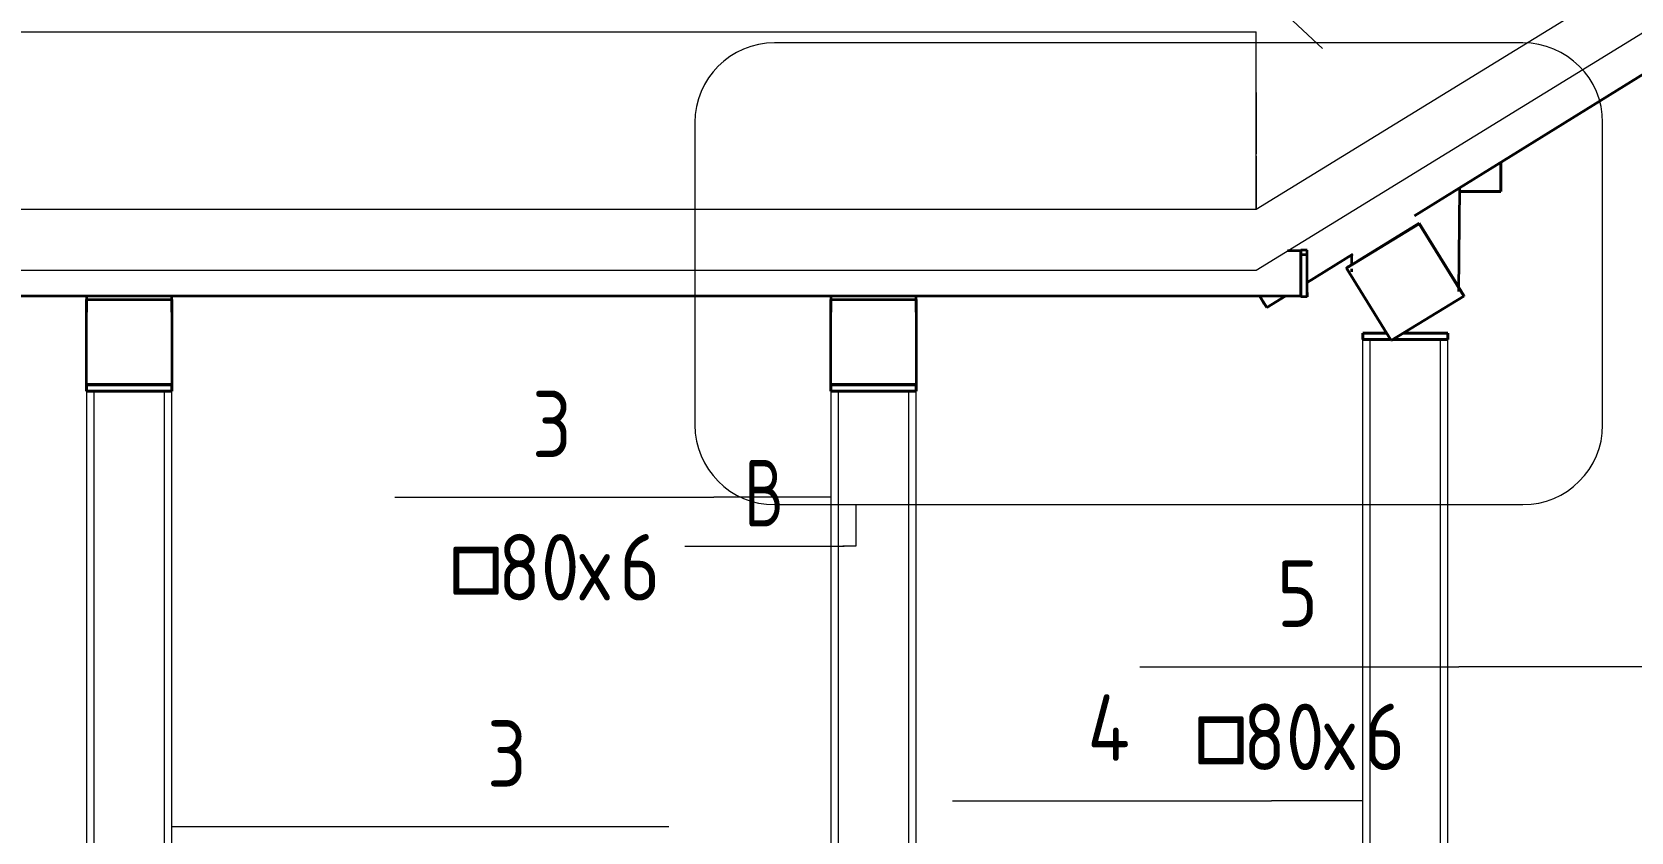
# Model space of a CAD drawing. Header units: millimetres. Extents: x 38797 to 82950, y -34477 to 2697.
# Drawn here: x 48970 to 50474, y -386 to 367 of the extents above; entities that cross this region are included whole.
import ezdxf

# ---------------------------------------------------------------- set-up
doc = ezdxf.new("R2010")
doc.units = ezdxf.units.MM
for name, color, linetype, lineweight in [('AA_Vinoska', 7, 'Continuous', 9), ('AF_Balki', 7, 'Continuous', 20), ('AF_Pokritie', 7, 'Continuous', 9), ('Gen_Fragment', 7, 'Continuous', 9), ('KR_Colonna_KG', 7, 'Continuous', 20)]:
    doc.layers.add(name, color=color, linetype=linetype, lineweight=lineweight)
doc.styles.add('ISOCPEUR_1', font='isocpeur.TTF', dxfattribs={"width": 0.7, "height": 62.5})
doc.styles.add('ISOCPEUR_3', font='isocpeur.TTF', dxfattribs={"width": 0.85, "height": 62.5})
doc.styles.add('ISOCPEUR_4', font='isocpeur.TTF', dxfattribs={"width": 0.85, "height": 62.5})

# ---------------------------------------------------------------- blocks, each defined once
blk = doc.blocks.new('243_Профиль гнутый сварной квадратный _НесКол_2ур_ - 80х6-3867407-Разрез 1 КМ')
at = {"layer": 'KR_Colonna_KG', "lineweight": 9}
for p, q in [((42842.1, -790), (42842.1, 29)), ((42908.1, 29), (42908.1, -790))]:
    blk.add_line(p, q, dxfattribs=at)
blk = doc.blocks.new('253_Профиль гнутый сварной квадратный _НесКаркас_Балка_ - 40х4-3863744-Разрез 1 КМ')
at = {"layer": 'AF_Balki', "lineweight": 35}
for p, q in [((43276.9, 161), (43264.3, 161)), ((43276.9, 153.7), (43276.9, 160.9)), ((43276.9, 160.9), (43276.9, 158.6)), ((43276.9, 158.6), (43276.9, 149.9)), ((43276.9, 154.6), (43276.9, 157)), ((43276.9, 156.9), (43276.9, 153.4)), ((43276.9, 151.5), (43276.9, 154.4)), ((43276.9, 129.9), (43276.9, 153.7)), ((43276.9, 153.4), (43276.9, 129.5)), ((43276.9, 150.3), (43276.9, 151.3)), ((43276.9, 126.4), (43276.9, 150.3)), ((43276.9, 149.9), (43276.9, 126)), ((43276.9, 121.1), (43276.9, 129.9)), ((43276.9, 129.5), (43276.9, 125.3)), ((43276.9, 122.8), (43276.9, 126.4)), ((43276.9, 126), (43276.9, 118.9)), ((43276.9, 125.1), (43276.9, 122.8)), ((43276.9, 118.8), (43276.9, 121.1)), ((41025.1, 118.8), (43276.9, 118.8))]:
    blk.add_line(p, q, dxfattribs=at)
blk = doc.blocks.new('253_Профиль гнутый сварной квадратный _НесКаркас_Балка_ - 40х4-3864069-Разрез 1 КМ')
at = {"layer": 'AF_Balki', "lineweight": 35}
for p, q in [((43896.5, 524.9), (43885.4, 542.8)), ((43885.4, 542.8), (43885.9, 541.9)), ((43885.4, 542.8), (43896.6, 524.6)), ((43885.7, 542.2), (43885.4, 542.8)), ((43898.3, 521.9), (43885.7, 542.2)), ((43885.9, 541.9), (43898.5, 521.6)), ((43783.8, 441.9), (43902.3, 515.4)), ((43901.1, 517.4), (43896.6, 524.6)), ((43896.7, 524.5), (43898.9, 521)), ((43900, 519.1), (43898.3, 521.9)), ((43898.5, 521.6), (43902.3, 515.5)), ((43899, 520.8), (43900.2, 518.9)), ((43902.3, 515.5), (43901.1, 517.4)), ((43383.9, 193.9), (43725.8, 406)), ((43282.9, 131.2), (43325.9, 157.9)), ((43241.1, 113.8), (43238, 118.8)), ((43238, 118.8), (43239, 117.1)), ((43238, 118.8), (43240.9, 114.1)), ((43239.2, 116.8), (43238, 118.8)), ((43239, 117.1), (43242.1, 112.2)), ((43241.4, 113.3), (43239.2, 116.8)), ((43240.9, 114.1), (43242.6, 111.4)), ((43244.9, 107.7), (43241.1, 113.8)), ((43242.8, 111.1), (43241.5, 113.1)), ((43242.1, 112.1), (43243.6, 109.7)), ((43243.6, 109.7), (43244.9, 107.7)), ((43244.9, 107.7), (43262.8, 118.8))]:
    blk.add_line(p, q, dxfattribs=at)
blk = doc.blocks.new('354_Прокат Лист _НесКаркас_РабПлоск_ - 354_Прокат Лист _НесКаркас_РабПлоск_-3851158-Разрез 1 КМ')
at = {"layer": 'AF_Balki', "lineweight": 35}
for p, q in [((41135.1, 115.4), (41215.1, 115.4)), ((41135.1, 35.4), (41135.1, 115.4)), ((41215.1, 115.4), (41215.1, 35.4)), ((41215.1, 35.4), (41135.1, 35.4))]:
    blk.add_line(p, q, dxfattribs=at)
blk = doc.blocks.new('354_Прокат Лист _НесКаркас_РабПлоск_ - 354_Прокат Лист _НесКаркас_РабПлоск_-V30-Разрез 1 КМ')
at = {"layer": 'AF_Balki', "lineweight": 35}
for p, q in [((41135.1, 29), (41135.1, 35)), ((41135.1, 35), (41215.1, 35)), ((41215.1, 35), (41135.1, 35)), ((41135.1, 35), (41135.1, 29)), ((41215.1, 35), (41215.1, 29)), ((41215.1, 29), (41215.1, 35)), ((41215.1, 29), (41135.1, 29)), ((41135.1, 29), (41215.1, 29))]:
    blk.add_line(p, q, dxfattribs=at)
blk = doc.blocks.new('354_Прокат Лист _НесКаркас_РабПлоск_ - 354_Прокат Лист _НесКаркас_РабПлоск_-V32-Разрез 1 КМ')
at = {"layer": 'AF_Balki', "lineweight": 35}
for p, q in [((43282.9, 161.7), (43276.9, 161.7)), ((43276.9, 161.7), (43276.9, 157.8)), ((43276.9, 121.9), (43276.9, 161.7)), ((43276.9, 157.8), (43282.9, 157.8)), ((43276.9, 157.8), (43276.9, 118)), ((43282.9, 157.8), (43282.9, 161.7)), ((43282.9, 121.9), (43282.9, 161.7)), ((43282.9, 118), (43282.9, 157.8)), ((43276.9, 118), (43276.9, 121.9)), ((43282.9, 121.9), (43282.9, 118)), ((43282.9, 118), (43276.9, 118))]:
    blk.add_line(p, q, dxfattribs=at)
blk = doc.blocks.new('243_Профиль гнутый сварной квадратный _НесКол_2ур_ - 80х6-3869384-Разрез 1 КМ')
at = {"layer": 'KR_Colonna_KG', "lineweight": 9}
for p, q in [((43342.1, -790), (43342.1, 77.8)), ((43408.1, 77.8), (43408.1, -790))]:
    blk.add_line(p, q, dxfattribs=at)
blk = doc.blocks.new('354_Прокат Лист _НесКаркас_РабПлоск_ - 354_Прокат Лист _НесКаркас_РабПлоск_-V43-Разрез 1 КМ')
at = {"layer": 'AF_Balki', "lineweight": 35}
for p, q in [((43335.1, 77.8), (43335.1, 83.8)), ((43335.1, 83.8), (43357.6, 83.8)), ((43357.6, 83.8), (43335.1, 83.8)), ((43335.1, 83.8), (43335.1, 77.8)), ((43361.4, 77.8), (43335.1, 77.8)), ((43335.1, 77.8), (43361.4, 77.8)), ((43415.1, 77.8), (43363.5, 77.8)), ((43363.5, 77.8), (43415.1, 77.8)), ((43373.3, 83.8), (43415.1, 83.8)), ((43415.1, 83.8), (43373.3, 83.8)), ((43415.1, 83.8), (43415.1, 77.8)), ((43415.1, 77.8), (43415.1, 83.8))]:
    blk.add_line(p, q, dxfattribs=at)
blk = doc.blocks.new('354_Прокат Лист _НесКаркас_РабПлоск_ - 354_Прокат Лист _НесКаркас_РабПлоск_-V44-Разрез 1 КМ')
at = {"layer": 'AF_Balki', "lineweight": 35}
for p, q in [((43320, 144.7), (43388.2, 186.4)), ((43388.2, 187), (43330.3, 151.5)), ((43388.2, 186.4), (43388.2, 187)), ((43430.1, 119.1), (43388.2, 187)), ((43388.2, 186.4), (43430.1, 118.6)), ((43330.2, 151.5), (43320, 145.3)), ((43320, 145.3), (43320, 144.7)), ((43361.9, 76.9), (43320, 144.7)), ((43430.1, 118.6), (43361.9, 76.9)), ((43430.1, 119.1), (43430.1, 118.6))]:
    blk.add_line(p, q, dxfattribs=at)
blk = doc.blocks.new('354_Прокат Лист _НесКаркас_РабПлоск_ - 354_Прокат Лист _НесКаркас_РабПлоск_-V45-Разрез 1 КМ')
at = {"layer": 'AF_Balki', "lineweight": 35}
for p, q in [((43465.1, 217), (43465.1, 244.4)), ((43465.1, 244.4), (43465.1, 217)), ((43465.1, 217), (43426.2, 217)), ((43426.2, 217), (43465.1, 217))]:
    blk.add_line(p, q, dxfattribs=at)
blk = doc.blocks.new('043_М_КолонныКМ - Позиция_Наименование_дп14-3846640-Разрез 1 КМ')
at = {"layer": 'AA_Vinoska'}
blk.add_line((41382.6, -380.5), (41682.6, -380.5), dxfattribs=at)
blk = doc.blocks.new('Вид узла - Номер узла 6мм-393529-Разрез 1 КМ')
at = {"layer": 'Gen_Fragment'}
blk.add_line((42697.5, -116.8), (42847.5, -116.8), dxfattribs=at)

msp = doc.modelspace()

# ---------------------------------------------------------------- linework, layer by layer
at = {"layer": 'AA_Vinoska'}
for p, q in [((50183.4057, 351.4547), (50020.1027, 505.0489)), ((49721.2411, -70.5), (49611.0349, -70.5)), ((50621.2411, -230.05), (50311.5847, -230.05)), ((50221.2411, -356.1), (50135.522, -356.1)), ((49101.2411, -380.5), (49268.7411, -380.5))]:
    msp.add_line(p, q, dxfattribs=at)
at = {"layer": 'AF_Balki', "lineweight": 35}
for p, q in [((50311.7581, 122.9716), (50312.4892, 220.2463)), ((50264.1435, 180.7178), (50216.4387, 151.5299)), ((50309.9809, 129.3164), (50280.651, 176.7977)), ((50210.8404, 156.9383), (50210.7737, 148.0638)), ((50210.7454, 144.2911), (50210.724, 141.4455)), ((49021.2411, 118.8708), (49021.2411, 103.3442)), ((49032.8853, 115.3947), (49033.2411, 115.4007)), ((49033.2411, 115.4007), (49089.2411, 115.4007)), ((49089.2411, 115.4007), (49089.5968, 115.3947)), ((49101.2411, 103.3442), (49101.2411, 118.8708)), ((49721.2411, 118.8708), (49721.2411, 103.3653)), ((49732.6957, 115.4084), (49733.2411, 115.4218)), ((49733.2411, 115.4218), (49789.2411, 115.4218)), ((49789.2411, 115.4218), (49789.7864, 115.4084)), ((49801.2411, 103.3653), (49801.2411, 118.8111)), ((49021.2411, 47.0806), (49021.2411, 103.3442)), ((49101.2411, 103.3442), (49101.2411, 47.0806)), ((49721.2411, 47.1019), (49721.2411, 103.3653)), ((49801.2411, 103.3653), (49801.2411, 47.1019)), ((49033.2411, 35.0241), (49030.5708, 35.3264)), ((49089.2411, 35.0241), (49033.2411, 35.0241)), ((49091.9113, 35.3264), (49089.2411, 35.0241)), ((49733.2411, 35.0455), (49730.5708, 35.3477)), ((49789.2411, 35.0455), (49733.2411, 35.0455)), ((49791.9113, 35.3477), (49789.2411, 35.0455))]:
    msp.add_line(p, q, dxfattribs=at)
at = {"layer": 'AF_Pokritie'}
for p, q in [((50796.2411, 614.9667), (50121.2411, 199.9667)), ((50121.2411, 142.9667), (50796.2411, 557.9667)), ((47861.2411, 367), (50121.2411, 367)), ((50121.2411, 199.9667), (50121.2411, 367)), ((50121.2411, 310), (50121.2411, 295.7468)), ((50121.2411, 295.6099), (50121.2411, 252.3564)), ((50121.2411, 250.0353), (50121.2411, 204.3238)), ((50121.2411, 199.9667), (47861.2411, 199.9667)), ((50121.2411, 204.3234), (50121.2411, 199.9667)), ((47861.2411, 142.9667), (50121.2411, 142.9667))]:
    msp.add_line(p, q, dxfattribs=at)
at = {"layer": 'Gen_Fragment'}
for p, q in [((50371.9614, 356.7997), (49668.2317, 356.7997)), ((49593.2317, 281.7997), (49593.2317, -2.6442)), ((50446.9614, -2.6442), (50446.9614, 281.7997)), ((49668.2317, -77.6442), (50371.9614, -77.6442)), ((49744.5917, -77.6442), (49744.5917, -116.802)), ((49744.5917, -116.802), (49732.4823, -116.802))]:
    msp.add_line(p, q, dxfattribs=at)
for centre, start, end in [((49668.2317, 281.7997), 90, 180), ((50371.9614, 281.7997), 0, 90), ((49668.2317, -2.6442), 180, 270), ((50371.9614, -2.6442), 270, 0)]:
    msp.add_arc(centre, 75, start, end, dxfattribs=at)
at = {"layer": 'KR_Colonna_KG'}
for p, q in [((50221.2411, 77.8), (50221.2411, -790)), ((50221.2411, 77.8), (50233.2411, 77.8)), ((50233.2411, 77.8), (50221.2411, 77.8)), ((50227.4455, 77.8), (50233.2411, 77.8)), ((50233.2411, 77.8), (50227.4455, 77.8)), ((50233.2411, 77.8), (50247.5323, 77.8)), ((50247.5323, 77.8), (50233.2411, 77.8)), ((50233.2411, 77.8), (50247.5323, 77.8)), ((50247.5323, 77.8), (50233.2411, 77.8)), ((50249.6448, 77.8), (50289.2411, 77.8)), ((50289.2411, 77.8), (50249.6448, 77.8)), ((50249.6448, 77.8), (50289.2411, 77.8)), ((50289.2411, 77.8), (50249.6448, 77.8)), ((50289.2411, 77.8), (50301.2411, 77.8)), ((50301.2411, 77.8), (50289.2411, 77.8)), ((50289.2411, 77.8), (50294.9175, 77.8)), ((50294.9175, 77.8), (50289.2411, 77.8)), ((50301.2411, -790), (50301.2411, 77.8)), ((49021.2411, 29), (49021.2411, -790)), ((49021.2411, 29), (49033.2411, 29)), ((49033.2411, 29), (49021.2411, 29)), ((49027.4455, 29), (49033.2411, 29)), ((49033.2411, 29), (49027.4455, 29)), ((49033.2411, 29), (49089.2411, 29)), ((49089.2411, 29), (49033.2411, 29)), ((49033.2411, 29), (49089.2411, 29)), ((49089.2411, 29), (49033.2411, 29)), ((49089.2411, 29), (49101.2411, 29)), ((49101.2411, 29), (49089.2411, 29)), ((49089.2411, 29), (49095.0366, 29)), ((49095.0366, 29), (49089.2411, 29)), ((49101.2411, -790), (49101.2411, 29)), ((49721.2411, 29), (49721.2411, -790)), ((49721.2411, 29), (49733.2411, 29)), ((49733.2411, 29), (49721.2411, 29)), ((49727.4455, 29), (49733.2411, 29)), ((49733.2411, 29), (49727.4455, 29)), ((49733.2411, 29), (49789.2411, 29)), ((49789.2411, 29), (49733.2411, 29)), ((49733.2411, 29), (49789.2411, 29)), ((49789.2411, 29), (49733.2411, 29)), ((49789.2411, 29), (49801.2411, 29)), ((49801.2411, 29), (49789.2411, 29)), ((49789.2411, 29), (49790.794, 29)), ((49790.794, 29), (49789.2411, 29)), ((49790.9972, 29), (49795.0366, 29)), ((49795.0366, 29), (49790.9972, 29)), ((49801.2411, -790), (49801.2411, 29))]:
    msp.add_line(p, q, dxfattribs=at)

# ---------------------------------------------------------------- block references
at = {"layer": 'AA_Vinoska'}
for p in [(7928.4733, 310), (8629.0231, 150.45), (8452.9604, 24.4), (7886.1794, 0)]:
    msp.add_blockref('043_М_КолонныКМ - Позиция_Наименование_дп14-3846640-Разрез 1 КМ', p, dxfattribs=at)
at = {"layer": 'AF_Balki', "lineweight": 35}
for name, p in [('253_Профиль гнутый сварной квадратный _НесКаркас_Балка_ - 40х4-3864069-Разрез 1 КМ', (6886.1794, 0)), ('354_Прокат Лист _НесКаркас_РабПлоск_ - 354_Прокат Лист _НесКаркас_РабПлоск_-V45-Разрез 1 КМ', (6886.1794, 0)), ('354_Прокат Лист _НесКаркас_РабПлоск_ - 354_Прокат Лист _НесКаркас_РабПлоск_-V44-Разрез 1 КМ', (6886.1794, 0)), ('253_Профиль гнутый сварной квадратный _НесКаркас_Балка_ - 40х4-3863744-Разрез 1 КМ', (6886.1794, 0)), ('354_Прокат Лист _НесКаркас_РабПлоск_ - 354_Прокат Лист _НесКаркас_РабПлоск_-V32-Разрез 1 КМ', (6886.1794, 0)), ('354_Прокат Лист _НесКаркас_РабПлоск_ - 354_Прокат Лист _НесКаркас_РабПлоск_-3851158-Разрез 1 КМ', (7886.1794, 0)), ('354_Прокат Лист _НесКаркас_РабПлоск_ - 354_Прокат Лист _НесКаркас_РабПлоск_-3851158-Разрез 1 КМ', (8586.1794, 0)), ('354_Прокат Лист _НесКаркас_РабПлоск_ - 354_Прокат Лист _НесКаркас_РабПлоск_-V43-Разрез 1 КМ', (6886.1794, 0)), ('354_Прокат Лист _НесКаркас_РабПлоск_ - 354_Прокат Лист _НесКаркас_РабПлоск_-V30-Разрез 1 КМ', (7886.1794, 0)), ('354_Прокат Лист _НесКаркас_РабПлоск_ - 354_Прокат Лист _НесКаркас_РабПлоск_-V30-Разрез 1 КМ', (8586.1794, 0))]:
    msp.add_blockref(name, p, dxfattribs=at)
at = {"layer": 'Gen_Fragment'}
msp.add_blockref('Вид узла - Номер узла 6мм-393529-Разрез 1 КМ', (6886.1794, 0), dxfattribs=at)
at = {"layer": 'KR_Colonna_KG', "lineweight": 9}
for name, p in [('243_Профиль гнутый сварной квадратный _НесКол_2ур_ - 80х6-3869384-Разрез 1 КМ', (6886.1794, 0)), ('243_Профиль гнутый сварной квадратный _НесКол_2ур_ - 80х6-3867407-Разрез 1 КМ', (6186.1794, 0)), ('243_Профиль гнутый сварной квадратный _НесКол_2ур_ - 80х6-3867407-Разрез 1 КМ', (6886.1794, 0))]:
    msp.add_blockref(name, p, dxfattribs=at)

# ---------------------------------------------------------------- texts
at = {"layer": 'AA_Vinoska', "char_height": 62.5, "attachment_point": 1}
for s, insert, width, style in [('\\fISOCPEUR|b0|i0|c204|p34|;\\W.85;3', (49440.0918, 29.4668), 45.99682, 'ISOCPEUR_3'), ('80', (49408.3013, -105.2743), 91.993641, 'ISOCPEUR_3'), ('\\fISOCPEUR|b0|i0|c130|p34|;\\W.85;□', (49360.5109, -105.2743), 57.921922, 'ISOCPEUR_4'), ('\\fISOCPEUR|b0|i0|c204|p34|;\\W.85;6', (49522.1548, -105.2743), 45.99682, 'ISOCPEUR_3'), ('\\fISOCPEUR|b0|i0|c204|p34|;\\W.85;х', (49484.2037, -105.2743), 45.99682, 'ISOCPEUR_3'), ('\\fISOCPEUR|b0|i0|c204|p34|;\\W.85;5', (50140.6417, -130.0832), 45.99682, 'ISOCPEUR_3'), ('\\fISOCPEUR|b0|i0|c204|p34|;\\W.85;4', (49962.454, -256.1332), 51.107578, 'ISOCPEUR_3'), ('80', (50108.8512, -264.8243), 91.993641, 'ISOCPEUR_3'), ('\\fISOCPEUR|b0|i0|c204|p34|;\\W.85;6', (50222.7047, -264.8243), 45.99682, 'ISOCPEUR_3'), ('\\fISOCPEUR|b0|i0|c204|p34|;\\W.85;3', (49397.798, -280.5332), 45.99682, 'ISOCPEUR_3'), ('\\fISOCPEUR|b0|i0|c130|p34|;\\W.85;□', (50061.0608, -264.8243), 57.921922, 'ISOCPEUR_4'), ('\\fISOCPEUR|b0|i0|c204|p34|;\\W.85;х', (50184.7535, -264.8243), 45.99682, 'ISOCPEUR_3')]:
    msp.add_mtext(s, dxfattribs=dict(at, insert=insert, width=width, style=style))
at = {"layer": 'Gen_Fragment', "insert": (49639.7388, -35.5284), "char_height": 62.5, "width": 42.088594, "attachment_point": 1, "style": 'ISOCPEUR_1'}
msp.add_mtext('\\fISOCPEUR|b0|i0|c204|p34|;\\W.7;В', dxfattribs=at)

doc.saveas('drawing.dxf')
